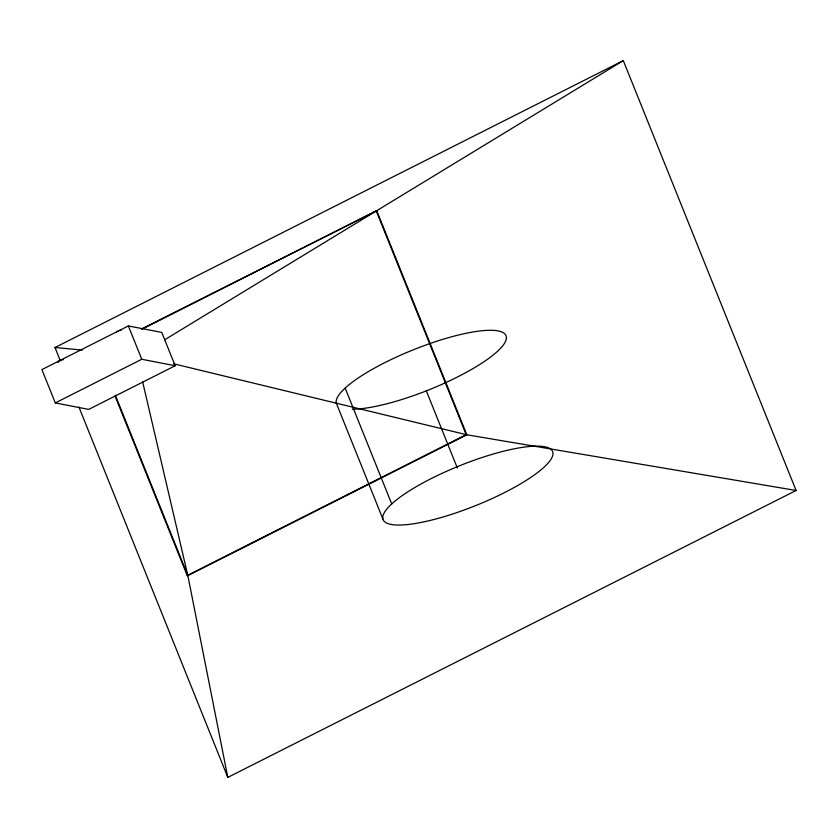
<?xml version="1.0" encoding="UTF-8"?>
<svg xmlns="http://www.w3.org/2000/svg" width="838" height="838" viewBox="0 0 838 838"><rect width="100%" height="100%" fill="white"/><g stroke="black" fill="none" stroke-linecap="round" stroke-linejoin="round"><path stroke-width="1.26" d="M164.625 339.819L623.294 60.608L796.1 490.481L227.81 777.392L78.929 407.027M60.378 360.885L55.004 347.519L623.294 60.608M128.371 325.94L41.9 369.589L55.298 402.921L88.702 409.405L175.173 365.756L161.776 332.424L128.371 325.94L141.769 359.272L175.173 365.756M141.465 329.009L376.754 210.684L466.839 434.786L187.859 575.633L187.199 575.507L115.131 396.227M142.135 329.145L376.754 210.684M55.298 402.921L141.769 359.272M187.199 575.507L466.179 434.66L796.1 490.481M55.004 347.519L82.218 350.075M173.529 363.765L466.839 434.786M376.094 210.558L466.179 434.66M426.322 390.854L457.37 468.075M345.151 388.078L391.723 503.921M382.861 518.942L336.289 403.099A91.342 21.484 -21.9 0 1 444.412 338.856A91.342 21.484 -21.9 0 1 491.058 356.684A91.342 21.484 -21.9 0 1 352.295 409.216M115.309 395.148L187.859 575.633L227.81 777.392M142.659 381.929L187.859 575.633M116.367 332.351A3.027 0.712 -21.9 0 1 118.315 330.947A3.027 0.712 -21.9 0 1 121.332 330.046M58.356 362.278A3.027 0.712 -21.9 0 1 59.309 360.728A3.027 0.712 -21.9 0 1 63.29 359.785M429.726 520.545A91.342 21.484 -21.9 0 0 552.829 452.227A91.342 21.484 -21.9 0 0 420.98 483.987A91.342 21.484 -21.9 0 0 429.726 520.545"/></g></svg>
